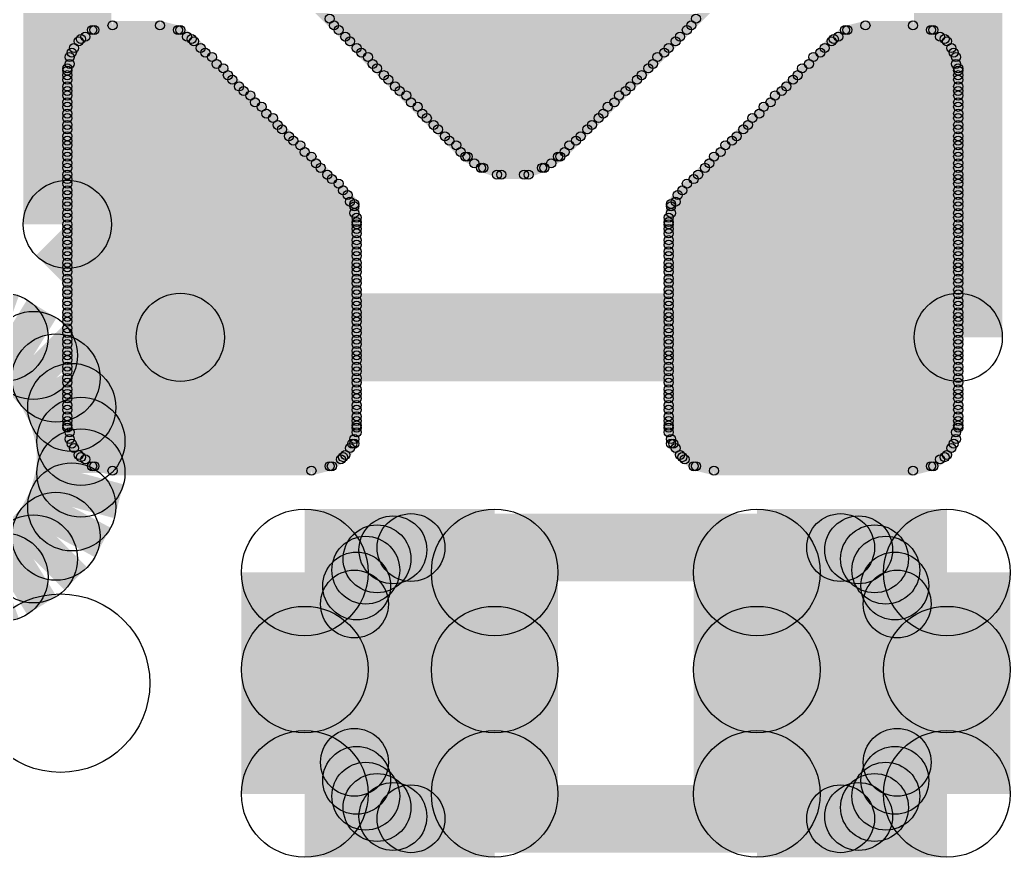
# Model space of a CAD drawing. Extents: x 0 to 126, y 0 to 22.
# Drawn here: x 15.067 to 16.18, y 14.295 to 15.236 of the extents above; entities that cross this region are included whole.
import ezdxf

# ---------------------------------------------------------------- set-up
doc = ezdxf.new("R2010")
doc.units = 0
doc.layers.get('0').update_dxf_attribs({"linetype": 'CONTINUOUS'})
for name, color, linetype in [('SEEEDSTUDIOXIAONRF52840V1_1_GTO', 10, 'CONTINUOUS'), ('SEEEDSTUDIOXIAONRF52840V1_1_GTS', 9, 'CONTINUOUS'), ('SEEEDSTUDIOXIAONRF52840V1_1_TXT', 12, 'CONTINUOUS')]:
    doc.layers.add(name, color=color, linetype=linetype)

# ---------------------------------------------------------------- blocks, each defined once
blk = doc.blocks.new('ROUND_35')
blk.add_circle((0, 0), 0.0381)
blk = doc.blocks.new('ROUND_62')
blk.add_circle((0, 0), 0.0495)
blk = doc.blocks.new('ROUND_68')
blk.add_circle((0, 0), 0.0711)
blk = doc.blocks.new('ROUND_43')
blk.add_circle((0, 0), 0.00508)
blk = doc.blocks.new('ROUND_85')
blk.add_circle((0, 0), 0.1003)

msp = doc.modelspace()

# ---------------------------------------------------------------- linework, layer by layer
at = {"layer": 'SEEEDSTUDIOXIAONRF52840V1_1_GTO'}
for points, const_width in [([(15.12062, 15.00632), (15.12062, 15.88008)], 0.09906), ([(16.12138, 15.88008), (16.12138, 14.87932)], 0.09906), ([(15.24762, 14.87932), (15.12062, 15.00632)], 0.09906), ([(15.01394, 14.89202), (15.0495, 14.87932)], 0.09906), ([(15.0495, 14.87932), (15.08252, 14.859)], 0.09906), ([(16.12138, 14.87932), (15.24762, 14.87932)], 0.09906), ([(15.08252, 14.859), (15.10792, 14.8336)], 0.09906), ([(15.10792, 14.8336), (15.1257, 14.80058)], 0.09906), ([(15.1257, 14.80058), (15.13586, 14.76248)], 0.09906), ([(15.13586, 14.76248), (15.13586, 14.72692)], 0.09906), ([(15.13586, 14.72692), (15.1257, 14.68882)], 0.09906), ([(15.1257, 14.68882), (15.10792, 14.6558)], 0.09906), ([(15.10792, 14.6558), (15.08252, 14.6304)], 0.09906), ([(15.08252, 14.6304), (15.0495, 14.61008)], 0.09906), ([(15.4686, 14.6304), (15.48638, 14.64056)], 0.0762), ([(15.48638, 14.64056), (15.5067, 14.6431)], 0.0762), ([(15.5067, 14.6431), (15.9893, 14.6431)], 0.0762), ([(15.9893, 14.6431), (16.00962, 14.64056)], 0.0762), ([(16.00962, 14.64056), (16.0274, 14.6304)], 0.0762), ([(15.4559, 14.6177), (15.4686, 14.6304)], 0.0762), ([(16.0274, 14.6304), (16.0401, 14.6177)], 0.0762), ([(15.0495, 14.61008), (15.01394, 14.59738)], 0.09906), ([(15.44574, 14.59992), (15.4559, 14.6177)], 0.0762), ([(16.0401, 14.6177), (16.05026, 14.59992)], 0.0762), ([(15.4432, 14.5796), (15.44574, 14.59992)], 0.0762), ([(16.05026, 14.59992), (16.0528, 14.5796)], 0.0762), ([(15.4432, 14.4018), (15.4432, 14.5796)], 0.0762), ([(16.0528, 14.5796), (16.0528, 14.4018)], 0.0762), ([(15.44574, 14.38148), (15.4432, 14.4018)], 0.0762), ([(16.0528, 14.4018), (16.05026, 14.38148)], 0.0762), ([(15.4559, 14.3637), (15.44574, 14.38148)], 0.0762), ([(16.05026, 14.38148), (16.0401, 14.3637)], 0.0762), ([(15.4686, 14.351), (15.4559, 14.3637)], 0.0762), ([(16.0401, 14.3637), (16.0274, 14.351)], 0.0762), ([(15.48638, 14.34084), (15.4686, 14.351)], 0.0762), ([(16.0274, 14.351), (16.00962, 14.34084)], 0.0762), ([(15.5067, 14.3383), (15.48638, 14.34084)], 0.0762), ([(15.9893, 14.3383), (15.5067, 14.3383)], 0.0762), ([(16.00962, 14.34084), (15.9893, 14.3383)], 0.0762)]:
    msp.add_lwpolyline(points, dxfattribs=dict(at, const_width=const_width))
at = {"layer": 'SEEEDSTUDIOXIAONRF52840V1_1_GTS'}
for points, const_width in [([(15.56766, 15.08252), (15.32382, 15.32636)], 0.01016), ([(15.91818, 15.32636), (15.67434, 15.08252)], 0.01016), ([(15.41526, 15.23746), (15.82674, 15.23746)], 0.01016), ([(15.17142, 15.22984), (15.1511, 15.22476)], 0.01016), ([(15.22476, 15.22984), (15.17142, 15.22984)], 0.01016), ([(15.24508, 15.22476), (15.22476, 15.22984)], 0.01016), ([(15.82166, 15.22984), (15.42034, 15.22984)], 0.01016), ([(15.99692, 15.22476), (16.01724, 15.22984)], 0.01016), ([(16.01724, 15.22984), (16.07058, 15.22984)], 0.01016), ([(16.07058, 15.22984), (16.0909, 15.22476)], 0.01016), ([(15.13586, 15.2146), (15.1257, 15.19936)], 0.01016), ([(15.1511, 15.22476), (15.13586, 15.2146)], 0.01016), ([(15.25524, 15.21714), (15.14094, 15.21714)], 0.01016), ([(15.14856, 15.22476), (15.24762, 15.22476)], 0.01016), ([(15.26032, 15.2146), (15.24508, 15.22476)], 0.01016), ([(15.4305, 15.04442), (15.26032, 15.2146)], 0.01016), ([(15.42542, 15.22476), (15.81658, 15.22476)], 0.01016), ([(15.80896, 15.21714), (15.43304, 15.21714)], 0.01016), ([(15.8115, 15.04442), (15.98168, 15.2146)], 0.01016), ([(15.98168, 15.2146), (15.99692, 15.22476)], 0.01016), ([(15.98676, 15.21714), (16.10106, 15.21714)], 0.01016), ([(16.09344, 15.22476), (15.99438, 15.22476)], 0.01016), ([(16.0909, 15.22476), (16.10614, 15.2146)], 0.01016), ([(16.10614, 15.2146), (16.1163, 15.19936)], 0.01016), ([(15.27048, 15.20444), (15.12824, 15.20444)], 0.01016), ([(15.13332, 15.21206), (15.26286, 15.21206)], 0.01016), ([(15.43812, 15.21206), (15.80388, 15.21206)], 0.01016), ([(15.79626, 15.20444), (15.44574, 15.20444)], 0.01016), ([(15.97152, 15.20444), (16.11376, 15.20444)], 0.01016), ([(16.10868, 15.21206), (15.97914, 15.21206)], 0.01016), ([(15.1257, 15.19936), (15.12062, 15.17904)], 0.01016), ([(15.28318, 15.19428), (15.12316, 15.19428)], 0.01016), ([(15.1257, 15.19936), (15.27556, 15.19936)], 0.01016), ([(15.45082, 15.19936), (15.79118, 15.19936)], 0.01016), ([(15.78356, 15.19428), (15.45844, 15.19428)], 0.01016), ([(15.95882, 15.19428), (16.11884, 15.19428)], 0.01016), ([(16.1163, 15.19936), (15.96644, 15.19936)], 0.01016), ([(16.1163, 15.19936), (16.12138, 15.17904)], 0.01016), ([(15.29588, 15.18158), (15.12062, 15.18158)], 0.01016), ([(15.12316, 15.18666), (15.28826, 15.18666)], 0.01016), ([(15.46352, 15.18666), (15.77848, 15.18666)], 0.01016), ([(15.7734, 15.18158), (15.4686, 15.18158)], 0.01016), ([(15.94612, 15.18158), (16.12138, 15.18158)], 0.01016), ([(16.11884, 15.18666), (15.95374, 15.18666)], 0.01016), ([(15.12062, 15.17904), (15.12062, 14.78026)], 0.01016), ([(15.12062, 15.17396), (15.30096, 15.17396)], 0.01016), ([(15.47622, 15.17396), (15.76578, 15.17396)], 0.01016), ([(16.12138, 15.17396), (15.94104, 15.17396)], 0.01016), ([(16.12138, 15.17904), (16.12138, 14.78026)], 0.01016), ([(15.30604, 15.16888), (15.12062, 15.16888)], 0.01016), ([(15.12062, 15.16126), (15.31366, 15.16126)], 0.01016), ([(15.7607, 15.16888), (15.4813, 15.16888)], 0.01016), ([(15.48892, 15.16126), (15.75308, 15.16126)], 0.01016), ([(16.12138, 15.16126), (15.92834, 15.16126)], 0.01016), ([(15.93596, 15.16888), (16.12138, 15.16888)], 0.01016), ([(15.31874, 15.15618), (15.12062, 15.15618)], 0.01016), ([(15.12062, 15.1511), (15.32636, 15.1511)], 0.01016), ([(15.748, 15.15618), (15.494, 15.15618)], 0.01016), ([(15.50162, 15.1511), (15.74038, 15.1511)], 0.01016), ([(16.12138, 15.1511), (15.91564, 15.1511)], 0.01016), ([(15.92326, 15.15618), (16.12138, 15.15618)], 0.01016), ([(15.33144, 15.14348), (15.12062, 15.14348)], 0.01016), ([(15.12062, 15.1384), (15.33906, 15.1384)], 0.01016), ([(15.7353, 15.14348), (15.5067, 15.14348)], 0.01016), ([(15.51432, 15.1384), (15.72768, 15.1384)], 0.01016), ([(16.12138, 15.1384), (15.90294, 15.1384)], 0.01016), ([(15.91056, 15.14348), (16.12138, 15.14348)], 0.01016), ([(15.34414, 15.13078), (15.12062, 15.13078)], 0.01016), ([(15.12062, 15.1257), (15.35176, 15.1257)], 0.01016), ([(15.7226, 15.13078), (15.5194, 15.13078)], 0.01016), ([(15.52448, 15.1257), (15.71752, 15.1257)], 0.01016), ([(16.12138, 15.1257), (15.89024, 15.1257)], 0.01016), ([(15.89786, 15.13078), (16.12138, 15.13078)], 0.01016), ([(15.35684, 15.11808), (15.12062, 15.11808)], 0.01016), ([(15.7099, 15.11808), (15.5321, 15.11808)], 0.01016), ([(15.88516, 15.11808), (16.12138, 15.11808)], 0.01016), ([(15.12062, 15.113), (15.36192, 15.113)], 0.01016), ([(15.36954, 15.10538), (15.12062, 15.10538)], 0.01016), ([(15.53718, 15.113), (15.70482, 15.113)], 0.01016), ([(15.6972, 15.10538), (15.5448, 15.10538)], 0.01016), ([(15.87246, 15.10538), (16.12138, 15.10538)], 0.01016), ([(16.12138, 15.113), (15.88008, 15.113)], 0.01016), ([(15.12062, 15.1003), (15.37462, 15.1003)], 0.01016), ([(15.38224, 15.09522), (15.12062, 15.09522)], 0.01016), ([(15.54988, 15.1003), (15.69212, 15.1003)], 0.01016), ([(15.6845, 15.09522), (15.5575, 15.09522)], 0.01016), ([(15.85976, 15.09522), (16.12138, 15.09522)], 0.01016), ([(16.12138, 15.1003), (15.86738, 15.1003)], 0.01016), ([(15.12062, 15.0876), (15.38732, 15.0876)], 0.01016), ([(15.39494, 15.08252), (15.12062, 15.08252)], 0.01016), ([(15.56258, 15.0876), (15.67942, 15.0876)], 0.01016), ([(15.58798, 15.06982), (15.56766, 15.08252)], 0.01016), ([(15.6718, 15.08252), (15.5702, 15.08252)], 0.01016), ([(15.67434, 15.08252), (15.65402, 15.06982)], 0.01016), ([(15.84706, 15.08252), (16.12138, 15.08252)], 0.01016), ([(16.12138, 15.0876), (15.85468, 15.0876)], 0.01016), ([(15.12062, 15.0749), (15.40002, 15.0749)], 0.01016), ([(15.4051, 15.06982), (15.12062, 15.06982)], 0.01016), ([(15.57782, 15.0749), (15.66418, 15.0749)], 0.01016), ([(15.65656, 15.06982), (15.58544, 15.06982)], 0.01016), ([(15.6083, 15.0622), (15.58798, 15.06982)], 0.01016), ([(15.65402, 15.06982), (15.6337, 15.0622)], 0.01016), ([(15.8369, 15.06982), (16.12138, 15.06982)], 0.01016), ([(16.12138, 15.0749), (15.84198, 15.0749)], 0.01016), ([(15.12062, 15.0622), (15.41272, 15.0622)], 0.01016), ([(15.60322, 15.0622), (15.63878, 15.0622)], 0.01016), ([(15.6337, 15.0622), (15.6083, 15.0622)], 0.01016), ([(16.12138, 15.0622), (15.82928, 15.0622)], 0.01016), ([(15.4178, 15.05712), (15.12062, 15.05712)], 0.01016), ([(15.12062, 15.05204), (15.42542, 15.05204)], 0.01016), ([(16.12138, 15.05204), (15.81658, 15.05204)], 0.01016), ([(15.8242, 15.05712), (16.12138, 15.05712)], 0.01016), ([(15.4305, 15.04442), (15.12062, 15.04442)], 0.01016), ([(15.12062, 15.03934), (15.43558, 15.03934)], 0.01016), ([(15.4432, 15.02918), (15.4305, 15.04442)], 0.01016), ([(15.7988, 15.02918), (15.8115, 15.04442)], 0.01016), ([(16.12138, 15.03934), (15.80642, 15.03934)], 0.01016), ([(15.8115, 15.04442), (16.12138, 15.04442)], 0.01016), ([(15.43812, 15.03172), (15.12062, 15.03172)], 0.01016), ([(15.12062, 15.02664), (15.4432, 15.02664)], 0.01016), ([(15.44574, 15.00886), (15.4432, 15.02918)], 0.01016), ([(15.79626, 15.00886), (15.7988, 15.02918)], 0.01016), ([(15.7988, 15.02664), (16.12138, 15.02664)], 0.01016), ([(16.12138, 15.03172), (15.80388, 15.03172)], 0.01016), ([(15.4432, 15.01902), (15.12062, 15.01902)], 0.01016), ([(15.12062, 15.01394), (15.44574, 15.01394)], 0.01016), ([(16.12138, 15.01394), (15.79626, 15.01394)], 0.01016), ([(15.7988, 15.01902), (16.12138, 15.01902)], 0.01016), ([(15.44574, 15.00632), (15.12062, 15.00632)], 0.01016), ([(15.44574, 14.78026), (15.44574, 15.00886)], 0.01016), ([(15.79626, 14.78026), (15.79626, 15.00886)], 0.01016), ([(15.79626, 15.00632), (16.12138, 15.00632)], 0.01016), ([(15.12062, 15.00124), (15.44574, 15.00124)], 0.01016), ([(15.44574, 14.99616), (15.12062, 14.99616)], 0.01016), ([(16.12138, 15.00124), (15.79626, 15.00124)], 0.01016), ([(15.79626, 14.99616), (16.12138, 14.99616)], 0.01016), ([(15.12062, 14.98854), (15.44574, 14.98854)], 0.01016), ([(15.44574, 14.98346), (15.12062, 14.98346)], 0.01016), ([(16.12138, 14.98854), (15.79626, 14.98854)], 0.01016), ([(15.79626, 14.98346), (16.12138, 14.98346)], 0.01016), ([(15.12062, 14.97584), (15.44574, 14.97584)], 0.01016), ([(15.44574, 14.97076), (15.12062, 14.97076)], 0.01016), ([(16.12138, 14.97584), (15.79626, 14.97584)], 0.01016), ([(15.79626, 14.97076), (16.12138, 14.97076)], 0.01016), ([(15.12062, 14.96314), (15.44574, 14.96314)], 0.01016), ([(16.12138, 14.96314), (15.79626, 14.96314)], 0.01016), ([(15.44574, 14.95806), (15.12062, 14.95806)], 0.01016), ([(15.12062, 14.95298), (15.44574, 14.95298)], 0.01016), ([(15.79626, 14.95806), (16.12138, 14.95806)], 0.01016), ([(16.12138, 14.95298), (15.79626, 14.95298)], 0.01016), ([(15.44574, 14.94536), (15.12062, 14.94536)], 0.01016), ([(15.12062, 14.94028), (15.44574, 14.94028)], 0.01016), ([(15.79626, 14.94536), (16.12138, 14.94536)], 0.01016), ([(16.12138, 14.94028), (15.79626, 14.94028)], 0.01016), ([(15.44574, 14.93266), (15.12062, 14.93266)], 0.01016), ([(15.12062, 14.92758), (15.44574, 14.92758)], 0.01016), ([(15.79626, 14.93266), (16.12138, 14.93266)], 0.01016), ([(16.12138, 14.92758), (15.79626, 14.92758)], 0.01016), ([(15.44574, 14.91996), (15.12062, 14.91996)], 0.01016), ([(15.12062, 14.91488), (15.44574, 14.91488)], 0.01016), ([(15.79626, 14.91996), (16.12138, 14.91996)], 0.01016), ([(16.12138, 14.91488), (15.79626, 14.91488)], 0.01016), ([(15.44574, 14.90726), (15.12062, 14.90726)], 0.01016), ([(15.79626, 14.90726), (16.12138, 14.90726)], 0.01016), ([(15.12062, 14.90218), (15.44574, 14.90218)], 0.01016), ([(15.44574, 14.8971), (15.12062, 14.8971)], 0.01016), ([(16.12138, 14.90218), (15.79626, 14.90218)], 0.01016), ([(15.79626, 14.8971), (16.12138, 14.8971)], 0.01016), ([(15.12062, 14.88948), (15.44574, 14.88948)], 0.01016), ([(15.44574, 14.8844), (15.12062, 14.8844)], 0.01016), ([(16.12138, 14.88948), (15.79626, 14.88948)], 0.01016), ([(15.79626, 14.8844), (16.12138, 14.8844)], 0.01016), ([(15.12062, 14.87678), (15.44574, 14.87678)], 0.01016), ([(15.44574, 14.8717), (15.12062, 14.8717)], 0.01016), ([(16.12138, 14.87678), (15.79626, 14.87678)], 0.01016), ([(15.79626, 14.8717), (16.12138, 14.8717)], 0.01016), ([(15.12062, 14.86408), (15.44574, 14.86408)], 0.01016), ([(15.44574, 14.859), (15.12062, 14.859)], 0.01016), ([(16.12138, 14.86408), (15.79626, 14.86408)], 0.01016), ([(15.79626, 14.859), (16.12138, 14.859)], 0.01016), ([(15.12062, 14.85392), (15.44574, 14.85392)], 0.01016), ([(16.12138, 14.85392), (15.79626, 14.85392)], 0.01016), ([(15.44574, 14.8463), (15.12062, 14.8463)], 0.01016), ([(15.12062, 14.84122), (15.44574, 14.84122)], 0.01016), ([(15.79626, 14.8463), (16.12138, 14.8463)], 0.01016), ([(16.12138, 14.84122), (15.79626, 14.84122)], 0.01016), ([(15.44574, 14.8336), (15.12062, 14.8336)], 0.01016), ([(15.12062, 14.82852), (15.44574, 14.82852)], 0.01016), ([(15.79626, 14.8336), (16.12138, 14.8336)], 0.01016), ([(16.12138, 14.82852), (15.79626, 14.82852)], 0.01016), ([(15.44574, 14.8209), (15.12062, 14.8209)], 0.01016), ([(15.12062, 14.81582), (15.44574, 14.81582)], 0.01016), ([(15.79626, 14.8209), (16.12138, 14.8209)], 0.01016), ([(16.12138, 14.81582), (15.79626, 14.81582)], 0.01016), ([(15.44574, 14.81074), (15.12062, 14.81074)], 0.01016), ([(15.12062, 14.80312), (15.44574, 14.80312)], 0.01016), ([(15.79626, 14.81074), (16.12138, 14.81074)], 0.01016), ([(16.12138, 14.80312), (15.79626, 14.80312)], 0.01016), ([(15.44574, 14.79804), (15.12062, 14.79804)], 0.01016), ([(15.79626, 14.79804), (16.12138, 14.79804)], 0.01016), ([(15.12062, 14.79042), (15.44574, 14.79042)], 0.01016), ([(15.44574, 14.78534), (15.12062, 14.78534)], 0.01016), ([(16.12138, 14.79042), (15.79626, 14.79042)], 0.01016), ([(15.79626, 14.78534), (16.12138, 14.78534)], 0.01016), ([(15.12062, 14.78026), (15.1257, 14.75994)], 0.01016), ([(15.12062, 14.77772), (15.44574, 14.77772)], 0.01016), ([(15.44574, 14.77264), (15.12316, 14.77264)], 0.01016), ([(15.4432, 14.75994), (15.44574, 14.78026)], 0.01016), ([(15.7988, 14.75994), (15.79626, 14.78026)], 0.01016), ([(16.12138, 14.77772), (15.79626, 14.77772)], 0.01016), ([(15.79626, 14.77264), (16.11884, 14.77264)], 0.01016), ([(16.12138, 14.78026), (16.1163, 14.75994)], 0.01016), ([(15.12316, 14.76502), (15.4432, 14.76502)], 0.01016), ([(15.1257, 14.75994), (15.44066, 14.75994)], 0.01016), ([(15.13586, 14.7447), (15.1257, 14.75994)], 0.01016), ([(15.4432, 14.75994), (15.4305, 14.7447)], 0.01016), ([(16.11884, 14.76502), (15.7988, 14.76502)], 0.01016), ([(15.7988, 14.75994), (15.8115, 14.7447)], 0.01016), ([(16.1163, 14.75994), (15.80134, 14.75994)], 0.01016), ([(16.10614, 14.7447), (16.1163, 14.75994)], 0.01016), ([(15.12824, 14.75486), (15.43812, 14.75486)], 0.01016), ([(15.43304, 14.74724), (15.13332, 14.74724)], 0.01016), ([(16.11376, 14.75486), (15.80388, 14.75486)], 0.01016), ([(15.80896, 14.74724), (16.10868, 14.74724)], 0.01016), ([(15.1511, 14.73454), (15.13586, 14.7447)], 0.01016), ([(15.14094, 14.74216), (15.42796, 14.74216)], 0.01016), ([(15.4305, 14.7447), (15.41526, 14.73454)], 0.01016), ([(15.8115, 14.7447), (15.82674, 14.73454)], 0.01016), ([(16.10106, 14.74216), (15.81404, 14.74216)], 0.01016), ([(16.0909, 14.73454), (16.10614, 14.7447)], 0.01016), ([(15.4178, 14.73454), (15.14856, 14.73454)], 0.01016), ([(15.17142, 14.72946), (15.1511, 14.73454)], 0.01016), ([(15.39494, 14.72946), (15.17142, 14.72946)], 0.01016), ([(15.41526, 14.73454), (15.39494, 14.72946)], 0.01016), ([(15.8242, 14.73454), (16.09344, 14.73454)], 0.01016), ([(15.82674, 14.73454), (15.84706, 14.72946)], 0.01016), ([(15.84706, 14.72946), (16.07058, 14.72946)], 0.01016), ([(16.07058, 14.72946), (16.0909, 14.73454)], 0.01016), ([(15.38732, 14.61516), (15.60068, 14.61516)], 0.14224), ([(15.38732, 14.36624), (15.38732, 14.61516)], 0.14224), ([(15.60068, 14.61516), (15.60068, 14.36624)], 0.14224), ([(15.89532, 14.61516), (16.10868, 14.61516)], 0.14224), ([(15.89532, 14.36624), (15.89532, 14.61516)], 0.14224), ([(16.10868, 14.61516), (16.10868, 14.36624)], 0.14224), ([(15.38732, 14.50594), (15.60068, 14.50594)], 0.14224), ([(15.89532, 14.50594), (16.10868, 14.50594)], 0.14224), ([(15.60068, 14.36624), (15.38732, 14.36624)], 0.14224), ([(16.10868, 14.36624), (15.89532, 14.36624)], 0.14224)]:
    msp.add_lwpolyline(points, dxfattribs=dict(at, const_width=const_width))

# ---------------------------------------------------------------- block references
at = {"layer": 'SEEEDSTUDIOXIAONRF52840V1_1_GTO'}
for name, p in [('ROUND_62', (15.12062, 15.00632)), ('ROUND_62', (15.12062, 15.00632)), ('ROUND_62', (15.0495, 14.87932)), ('ROUND_62', (15.24762, 14.87932)), ('ROUND_62', (16.12138, 14.87932)), ('ROUND_62', (15.08252, 14.859)), ('ROUND_62', (15.10792, 14.8336)), ('ROUND_62', (15.1257, 14.80058)), ('ROUND_62', (15.13586, 14.76248)), ('ROUND_62', (15.13586, 14.72692)), ('ROUND_62', (15.1257, 14.68882)), ('ROUND_62', (15.10792, 14.6558)), ('ROUND_62', (15.08252, 14.6304)), ('ROUND_35', (15.48638, 14.64056)), ('ROUND_35', (15.5067, 14.6431)), ('ROUND_35', (15.5067, 14.6431)), ('ROUND_35', (15.9893, 14.6431)), ('ROUND_35', (16.00962, 14.64056)), ('ROUND_35', (15.4686, 14.6304)), ('ROUND_35', (16.0274, 14.6304)), ('ROUND_62', (15.0495, 14.61008)), ('ROUND_35', (15.4559, 14.6177)), ('ROUND_35', (16.0401, 14.6177)), ('ROUND_35', (15.44574, 14.59992)), ('ROUND_35', (16.05026, 14.59992)), ('ROUND_35', (15.4432, 14.5796)), ('ROUND_35', (16.0528, 14.5796)), ('ROUND_35', (15.4432, 14.4018)), ('ROUND_35', (16.0528, 14.4018)), ('ROUND_35', (15.44574, 14.38148)), ('ROUND_35', (16.05026, 14.38148)), ('ROUND_35', (15.4559, 14.3637)), ('ROUND_35', (16.0401, 14.3637)), ('ROUND_35', (15.4686, 14.351)), ('ROUND_35', (16.0274, 14.351)), ('ROUND_35', (15.48638, 14.34084)), ('ROUND_35', (15.5067, 14.3383)), ('ROUND_35', (15.9893, 14.3383)), ('ROUND_35', (16.00962, 14.34084))]:
    msp.add_blockref(name, p, dxfattribs=at)
at = {"layer": 'SEEEDSTUDIOXIAONRF52840V1_1_GTS'}
for name, p in [('ROUND_43', (15.41526, 15.23746)), ('ROUND_43', (15.82674, 15.23746)), ('ROUND_43', (15.17142, 15.22984)), ('ROUND_43', (15.17142, 15.22984)), ('ROUND_43', (15.22476, 15.22984)), ('ROUND_43', (15.42034, 15.22984)), ('ROUND_43', (15.82166, 15.22984)), ('ROUND_43', (16.01724, 15.22984)), ('ROUND_43', (16.07058, 15.22984)), ('ROUND_43', (15.13586, 15.2146)), ('ROUND_43', (15.14094, 15.21714)), ('ROUND_43', (15.14856, 15.22476)), ('ROUND_43', (15.1511, 15.22476)), ('ROUND_43', (15.24508, 15.22476)), ('ROUND_43', (15.24762, 15.22476)), ('ROUND_43', (15.25524, 15.21714)), ('ROUND_43', (15.26032, 15.2146)), ('ROUND_43', (15.42542, 15.22476)), ('ROUND_43', (15.43304, 15.21714)), ('ROUND_43', (15.80896, 15.21714)), ('ROUND_43', (15.81658, 15.22476)), ('ROUND_43', (15.98168, 15.2146)), ('ROUND_43', (15.98676, 15.21714)), ('ROUND_43', (15.99438, 15.22476)), ('ROUND_43', (15.99692, 15.22476)), ('ROUND_43', (16.0909, 15.22476)), ('ROUND_43', (16.09344, 15.22476)), ('ROUND_43', (16.10106, 15.21714)), ('ROUND_43', (16.10614, 15.2146)), ('ROUND_43', (15.12824, 15.20444)), ('ROUND_43', (15.13332, 15.21206)), ('ROUND_43', (15.26286, 15.21206)), ('ROUND_43', (15.27048, 15.20444)), ('ROUND_43', (15.43812, 15.21206)), ('ROUND_43', (15.44574, 15.20444)), ('ROUND_43', (15.79626, 15.20444)), ('ROUND_43', (15.80388, 15.21206)), ('ROUND_43', (15.97152, 15.20444)), ('ROUND_43', (15.97914, 15.21206)), ('ROUND_43', (16.10868, 15.21206)), ('ROUND_43', (16.11376, 15.20444)), ('ROUND_43', (15.12316, 15.19428)), ('ROUND_43', (15.1257, 15.19936)), ('ROUND_43', (15.1257, 15.19936)), ('ROUND_43', (15.27556, 15.19936)), ('ROUND_43', (15.28318, 15.19428)), ('ROUND_43', (15.45082, 15.19936)), ('ROUND_43', (15.45844, 15.19428)), ('ROUND_43', (15.78356, 15.19428)), ('ROUND_43', (15.79118, 15.19936)), ('ROUND_43', (15.95882, 15.19428)), ('ROUND_43', (15.96644, 15.19936)), ('ROUND_43', (16.1163, 15.19936)), ('ROUND_43', (16.1163, 15.19936)), ('ROUND_43', (16.11884, 15.19428)), ('ROUND_43', (15.12062, 15.18158)), ('ROUND_43', (15.12316, 15.18666)), ('ROUND_43', (15.28826, 15.18666)), ('ROUND_43', (15.29588, 15.18158)), ('ROUND_43', (15.46352, 15.18666)), ('ROUND_43', (15.4686, 15.18158)), ('ROUND_43', (15.7734, 15.18158)), ('ROUND_43', (15.77848, 15.18666)), ('ROUND_43', (15.94612, 15.18158)), ('ROUND_43', (15.95374, 15.18666)), ('ROUND_43', (16.11884, 15.18666)), ('ROUND_43', (16.12138, 15.18158)), ('ROUND_43', (15.12062, 15.17904)), ('ROUND_43', (15.12062, 15.17396)), ('ROUND_43', (15.30096, 15.17396)), ('ROUND_43', (15.47622, 15.17396)), ('ROUND_43', (15.76578, 15.17396)), ('ROUND_43', (15.94104, 15.17396)), ('ROUND_43', (16.12138, 15.17904)), ('ROUND_43', (16.12138, 15.17396)), ('ROUND_43', (15.12062, 15.16888)), ('ROUND_43', (15.12062, 15.16126)), ('ROUND_43', (15.30604, 15.16888)), ('ROUND_43', (15.31366, 15.16126)), ('ROUND_43', (15.4813, 15.16888)), ('ROUND_43', (15.48892, 15.16126)), ('ROUND_43', (15.75308, 15.16126)), ('ROUND_43', (15.7607, 15.16888)), ('ROUND_43', (15.92834, 15.16126)), ('ROUND_43', (15.93596, 15.16888)), ('ROUND_43', (16.12138, 15.16888)), ('ROUND_43', (16.12138, 15.16126)), ('ROUND_43', (15.12062, 15.15618)), ('ROUND_43', (15.12062, 15.1511)), ('ROUND_43', (15.31874, 15.15618)), ('ROUND_43', (15.32636, 15.1511)), ('ROUND_43', (15.494, 15.15618)), ('ROUND_43', (15.50162, 15.1511)), ('ROUND_43', (15.74038, 15.1511)), ('ROUND_43', (15.748, 15.15618)), ('ROUND_43', (15.91564, 15.1511)), ('ROUND_43', (15.92326, 15.15618)), ('ROUND_43', (16.12138, 15.15618)), ('ROUND_43', (16.12138, 15.1511)), ('ROUND_43', (15.12062, 15.14348)), ('ROUND_43', (15.12062, 15.1384)), ('ROUND_43', (15.33144, 15.14348)), ('ROUND_43', (15.33906, 15.1384)), ('ROUND_43', (15.5067, 15.14348)), ('ROUND_43', (15.51432, 15.1384)), ('ROUND_43', (15.72768, 15.1384)), ('ROUND_43', (15.7353, 15.14348)), ('ROUND_43', (15.90294, 15.1384)), ('ROUND_43', (15.91056, 15.14348)), ('ROUND_43', (16.12138, 15.14348)), ('ROUND_43', (16.12138, 15.1384)), ('ROUND_43', (15.12062, 15.13078)), ('ROUND_43', (15.12062, 15.1257)), ('ROUND_43', (15.34414, 15.13078)), ('ROUND_43', (15.35176, 15.1257)), ('ROUND_43', (15.5194, 15.13078)), ('ROUND_43', (15.52448, 15.1257)), ('ROUND_43', (15.71752, 15.1257)), ('ROUND_43', (15.7226, 15.13078)), ('ROUND_43', (15.89024, 15.1257)), ('ROUND_43', (15.89786, 15.13078)), ('ROUND_43', (16.12138, 15.13078)), ('ROUND_43', (16.12138, 15.1257)), ('ROUND_43', (15.12062, 15.11808)), ('ROUND_43', (15.35684, 15.11808)), ('ROUND_43', (15.5321, 15.11808)), ('ROUND_43', (15.7099, 15.11808)), ('ROUND_43', (15.88516, 15.11808)), ('ROUND_43', (16.12138, 15.11808)), ('ROUND_43', (15.12062, 15.113)), ('ROUND_43', (15.12062, 15.10538)), ('ROUND_43', (15.36192, 15.113)), ('ROUND_43', (15.36954, 15.10538)), ('ROUND_43', (15.53718, 15.113)), ('ROUND_43', (15.5448, 15.10538)), ('ROUND_43', (15.6972, 15.10538)), ('ROUND_43', (15.70482, 15.113)), ('ROUND_43', (15.87246, 15.10538)), ('ROUND_43', (15.88008, 15.113)), ('ROUND_43', (16.12138, 15.113)), ('ROUND_43', (16.12138, 15.10538)), ('ROUND_43', (15.12062, 15.1003)), ('ROUND_43', (15.12062, 15.09522)), ('ROUND_43', (15.37462, 15.1003)), ('ROUND_43', (15.38224, 15.09522)), ('ROUND_43', (15.54988, 15.1003)), ('ROUND_43', (15.5575, 15.09522)), ('ROUND_43', (15.6845, 15.09522)), ('ROUND_43', (15.69212, 15.1003)), ('ROUND_43', (15.85976, 15.09522)), ('ROUND_43', (15.86738, 15.1003)), ('ROUND_43', (16.12138, 15.1003)), ('ROUND_43', (16.12138, 15.09522)), ('ROUND_43', (15.12062, 15.0876)), ('ROUND_43', (15.12062, 15.08252)), ('ROUND_43', (15.38732, 15.0876)), ('ROUND_43', (15.39494, 15.08252)), ('ROUND_43', (15.56258, 15.0876)), ('ROUND_43', (15.56766, 15.08252)), ('ROUND_43', (15.5702, 15.08252)), ('ROUND_43', (15.6718, 15.08252)), ('ROUND_43', (15.67434, 15.08252)), ('ROUND_43', (15.67942, 15.0876)), ('ROUND_43', (15.84706, 15.08252)), ('ROUND_43', (15.85468, 15.0876)), ('ROUND_43', (16.12138, 15.0876)), ('ROUND_43', (16.12138, 15.08252)), ('ROUND_43', (15.12062, 15.0749)), ('ROUND_43', (15.12062, 15.06982)), ('ROUND_43', (15.40002, 15.0749)), ('ROUND_43', (15.4051, 15.06982)), ('ROUND_43', (15.57782, 15.0749)), ('ROUND_43', (15.58544, 15.06982)), ('ROUND_43', (15.58798, 15.06982)), ('ROUND_43', (15.65402, 15.06982)), ('ROUND_43', (15.65656, 15.06982)), ('ROUND_43', (15.66418, 15.0749)), ('ROUND_43', (15.8369, 15.06982)), ('ROUND_43', (15.84198, 15.0749)), ('ROUND_43', (16.12138, 15.0749)), ('ROUND_43', (16.12138, 15.06982)), ('ROUND_43', (15.12062, 15.0622)), ('ROUND_43', (15.41272, 15.0622)), ('ROUND_43', (15.60322, 15.0622)), ('ROUND_43', (15.6083, 15.0622)), ('ROUND_43', (15.6337, 15.0622)), ('ROUND_43', (15.63878, 15.0622)), ('ROUND_43', (15.82928, 15.0622)), ('ROUND_43', (16.12138, 15.0622)), ('ROUND_43', (15.12062, 15.05712)), ('ROUND_43', (15.12062, 15.05204)), ('ROUND_43', (15.4178, 15.05712)), ('ROUND_43', (15.42542, 15.05204)), ('ROUND_43', (15.81658, 15.05204)), ('ROUND_43', (15.8242, 15.05712)), ('ROUND_43', (16.12138, 15.05712)), ('ROUND_43', (16.12138, 15.05204)), ('ROUND_43', (15.12062, 15.04442)), ('ROUND_43', (15.12062, 15.03934)), ('ROUND_43', (15.4305, 15.04442)), ('ROUND_43', (15.4305, 15.04442)), ('ROUND_43', (15.43558, 15.03934)), ('ROUND_43', (15.80642, 15.03934)), ('ROUND_43', (15.8115, 15.04442)), ('ROUND_43', (15.8115, 15.04442)), ('ROUND_43', (16.12138, 15.04442)), ('ROUND_43', (16.12138, 15.03934)), ('ROUND_43', (15.12062, 15.03172)), ('ROUND_43', (15.12062, 15.02664)), ('ROUND_43', (15.43812, 15.03172)), ('ROUND_43', (15.4432, 15.02918)), ('ROUND_43', (15.4432, 15.02664)), ('ROUND_43', (15.7988, 15.02918)), ('ROUND_43', (15.7988, 15.02918)), ('ROUND_43', (15.7988, 15.02664)), ('ROUND_43', (15.80388, 15.03172)), ('ROUND_43', (16.12138, 15.03172)), ('ROUND_43', (16.12138, 15.02664)), ('ROUND_43', (15.12062, 15.01902)), ('ROUND_43', (15.12062, 15.01394)), ('ROUND_43', (15.4432, 15.01902)), ('ROUND_43', (15.44574, 15.01394)), ('ROUND_43', (15.79626, 15.01394)), ('ROUND_43', (15.7988, 15.01902)), ('ROUND_43', (16.12138, 15.01902)), ('ROUND_43', (16.12138, 15.01394)), ('ROUND_43', (15.12062, 15.00632)), ('ROUND_43', (15.44574, 15.00886)), ('ROUND_43', (15.44574, 15.00632)), ('ROUND_43', (15.79626, 15.00886)), ('ROUND_43', (15.79626, 15.00632)), ('ROUND_43', (16.12138, 15.00632)), ('ROUND_43', (15.12062, 15.00124)), ('ROUND_43', (15.12062, 14.99616)), ('ROUND_43', (15.44574, 15.00124)), ('ROUND_43', (15.44574, 14.99616)), ('ROUND_43', (15.79626, 15.00124)), ('ROUND_43', (15.79626, 14.99616)), ('ROUND_43', (16.12138, 15.00124)), ('ROUND_43', (16.12138, 14.99616)), ('ROUND_43', (15.12062, 14.98854)), ('ROUND_43', (15.12062, 14.98346)), ('ROUND_43', (15.44574, 14.98854)), ('ROUND_43', (15.44574, 14.98346)), ('ROUND_43', (15.79626, 14.98854)), ('ROUND_43', (15.79626, 14.98346)), ('ROUND_43', (16.12138, 14.98854)), ('ROUND_43', (16.12138, 14.98346)), ('ROUND_43', (15.12062, 14.97584)), ('ROUND_43', (15.12062, 14.97076)), ('ROUND_43', (15.44574, 14.97584)), ('ROUND_43', (15.44574, 14.97076)), ('ROUND_43', (15.79626, 14.97584)), ('ROUND_43', (15.79626, 14.97076)), ('ROUND_43', (16.12138, 14.97584)), ('ROUND_43', (16.12138, 14.97076)), ('ROUND_43', (15.12062, 14.96314)), ('ROUND_43', (15.44574, 14.96314)), ('ROUND_43', (15.79626, 14.96314)), ('ROUND_43', (16.12138, 14.96314)), ('ROUND_43', (15.12062, 14.95806)), ('ROUND_43', (15.12062, 14.95298)), ('ROUND_43', (15.44574, 14.95806)), ('ROUND_43', (15.44574, 14.95298)), ('ROUND_43', (15.79626, 14.95806)), ('ROUND_43', (15.79626, 14.95298)), ('ROUND_43', (16.12138, 14.95806)), ('ROUND_43', (16.12138, 14.95298)), ('ROUND_43', (15.12062, 14.94536)), ('ROUND_43', (15.12062, 14.94028)), ('ROUND_43', (15.44574, 14.94536)), ('ROUND_43', (15.44574, 14.94028)), ('ROUND_43', (15.79626, 14.94536)), ('ROUND_43', (15.79626, 14.94028)), ('ROUND_43', (16.12138, 14.94536)), ('ROUND_43', (16.12138, 14.94028)), ('ROUND_43', (15.12062, 14.93266)), ('ROUND_43', (15.12062, 14.92758)), ('ROUND_43', (15.44574, 14.93266)), ('ROUND_43', (15.44574, 14.92758)), ('ROUND_43', (15.79626, 14.93266)), ('ROUND_43', (15.79626, 14.92758)), ('ROUND_43', (16.12138, 14.93266)), ('ROUND_43', (16.12138, 14.92758)), ('ROUND_43', (15.12062, 14.91996)), ('ROUND_43', (15.12062, 14.91488)), ('ROUND_43', (15.44574, 14.91996)), ('ROUND_43', (15.44574, 14.91488)), ('ROUND_43', (15.79626, 14.91996)), ('ROUND_43', (15.79626, 14.91488)), ('ROUND_43', (16.12138, 14.91996)), ('ROUND_43', (16.12138, 14.91488)), ('ROUND_43', (15.12062, 14.90726)), ('ROUND_43', (15.44574, 14.90726)), ('ROUND_43', (15.79626, 14.90726)), ('ROUND_43', (16.12138, 14.90726)), ('ROUND_43', (15.12062, 14.90218)), ('ROUND_43', (15.12062, 14.8971)), ('ROUND_43', (15.44574, 14.90218)), ('ROUND_43', (15.44574, 14.8971)), ('ROUND_43', (15.79626, 14.90218)), ('ROUND_43', (15.79626, 14.8971)), ('ROUND_43', (16.12138, 14.90218)), ('ROUND_43', (16.12138, 14.8971)), ('ROUND_43', (15.12062, 14.88948)), ('ROUND_43', (15.12062, 14.8844)), ('ROUND_43', (15.44574, 14.88948)), ('ROUND_43', (15.44574, 14.8844)), ('ROUND_43', (15.79626, 14.88948)), ('ROUND_43', (15.79626, 14.8844)), ('ROUND_43', (16.12138, 14.88948)), ('ROUND_43', (16.12138, 14.8844)), ('ROUND_43', (15.12062, 14.87678)), ('ROUND_43', (15.12062, 14.8717)), ('ROUND_43', (15.44574, 14.87678)), ('ROUND_43', (15.44574, 14.8717)), ('ROUND_43', (15.79626, 14.87678)), ('ROUND_43', (15.79626, 14.8717)), ('ROUND_43', (16.12138, 14.87678)), ('ROUND_43', (16.12138, 14.8717)), ('ROUND_43', (15.12062, 14.86408)), ('ROUND_43', (15.12062, 14.859)), ('ROUND_43', (15.44574, 14.86408)), ('ROUND_43', (15.44574, 14.859)), ('ROUND_43', (15.79626, 14.86408)), ('ROUND_43', (15.79626, 14.859)), ('ROUND_43', (16.12138, 14.86408)), ('ROUND_43', (16.12138, 14.859)), ('ROUND_43', (15.12062, 14.85392)), ('ROUND_43', (15.44574, 14.85392)), ('ROUND_43', (15.79626, 14.85392)), ('ROUND_43', (16.12138, 14.85392)), ('ROUND_43', (15.12062, 14.8463)), ('ROUND_43', (15.12062, 14.84122)), ('ROUND_43', (15.44574, 14.8463)), ('ROUND_43', (15.44574, 14.84122)), ('ROUND_43', (15.79626, 14.8463)), ('ROUND_43', (15.79626, 14.84122)), ('ROUND_43', (16.12138, 14.8463)), ('ROUND_43', (16.12138, 14.84122)), ('ROUND_43', (15.12062, 14.8336)), ('ROUND_43', (15.12062, 14.82852)), ('ROUND_43', (15.44574, 14.8336)), ('ROUND_43', (15.44574, 14.82852)), ('ROUND_43', (15.79626, 14.8336)), ('ROUND_43', (15.79626, 14.82852)), ('ROUND_43', (16.12138, 14.8336)), ('ROUND_43', (16.12138, 14.82852)), ('ROUND_43', (15.12062, 14.8209)), ('ROUND_43', (15.12062, 14.81582)), ('ROUND_43', (15.44574, 14.8209)), ('ROUND_43', (15.44574, 14.81582)), ('ROUND_43', (15.79626, 14.8209)), ('ROUND_43', (15.79626, 14.81582)), ('ROUND_43', (16.12138, 14.8209)), ('ROUND_43', (16.12138, 14.81582)), ('ROUND_43', (15.12062, 14.81074)), ('ROUND_43', (15.12062, 14.80312)), ('ROUND_43', (15.44574, 14.81074)), ('ROUND_43', (15.44574, 14.80312)), ('ROUND_43', (15.79626, 14.81074)), ('ROUND_43', (15.79626, 14.80312)), ('ROUND_43', (16.12138, 14.81074)), ('ROUND_43', (16.12138, 14.80312)), ('ROUND_43', (15.12062, 14.79804)), ('ROUND_43', (15.44574, 14.79804)), ('ROUND_43', (15.79626, 14.79804)), ('ROUND_43', (16.12138, 14.79804)), ('ROUND_43', (15.12062, 14.79042)), ('ROUND_43', (15.12062, 14.78534)), ('ROUND_43', (15.44574, 14.79042)), ('ROUND_43', (15.44574, 14.78534)), ('ROUND_43', (15.79626, 14.79042)), ('ROUND_43', (15.79626, 14.78534)), ('ROUND_43', (16.12138, 14.79042)), ('ROUND_43', (16.12138, 14.78534)), ('ROUND_43', (15.12062, 14.78026)), ('ROUND_43', (15.12062, 14.77772)), ('ROUND_43', (15.12316, 14.77264)), ('ROUND_43', (15.44574, 14.78026)), ('ROUND_43', (15.44574, 14.77772)), ('ROUND_43', (15.44574, 14.77264)), ('ROUND_43', (15.79626, 14.78026)), ('ROUND_43', (15.79626, 14.77772)), ('ROUND_43', (15.79626, 14.77264)), ('ROUND_43', (16.11884, 14.77264)), ('ROUND_43', (16.12138, 14.78026)), ('ROUND_43', (16.12138, 14.77772)), ('ROUND_43', (15.12316, 14.76502)), ('ROUND_43', (15.1257, 14.75994)), ('ROUND_43', (15.1257, 14.75994)), ('ROUND_43', (15.44066, 14.75994)), ('ROUND_43', (15.4432, 14.76502)), ('ROUND_43', (15.4432, 14.75994)), ('ROUND_43', (15.4432, 14.75994)), ('ROUND_43', (15.7988, 14.76502)), ('ROUND_43', (15.7988, 14.75994)), ('ROUND_43', (15.7988, 14.75994)), ('ROUND_43', (15.80134, 14.75994)), ('ROUND_43', (16.1163, 14.75994)), ('ROUND_43', (16.1163, 14.75994)), ('ROUND_43', (16.11884, 14.76502)), ('ROUND_43', (15.12824, 14.75486)), ('ROUND_43', (15.13332, 14.74724)), ('ROUND_43', (15.43304, 14.74724)), ('ROUND_43', (15.43812, 14.75486)), ('ROUND_43', (15.80388, 14.75486)), ('ROUND_43', (15.80896, 14.74724)), ('ROUND_43', (16.10868, 14.74724)), ('ROUND_43', (16.11376, 14.75486)), ('ROUND_43', (15.13586, 14.7447)), ('ROUND_43', (15.14094, 14.74216)), ('ROUND_43', (15.42796, 14.74216)), ('ROUND_43', (15.4305, 14.7447)), ('ROUND_43', (15.8115, 14.7447)), ('ROUND_43', (15.81404, 14.74216)), ('ROUND_43', (16.10106, 14.74216)), ('ROUND_43', (16.10614, 14.7447)), ('ROUND_43', (15.14856, 14.73454)), ('ROUND_43', (15.1511, 14.73454)), ('ROUND_43', (15.17142, 14.72946)), ('ROUND_43', (15.39494, 14.72946)), ('ROUND_43', (15.41526, 14.73454)), ('ROUND_43', (15.4178, 14.73454)), ('ROUND_43', (15.8242, 14.73454)), ('ROUND_43', (15.82674, 14.73454)), ('ROUND_43', (15.84706, 14.72946)), ('ROUND_43', (16.07058, 14.72946)), ('ROUND_43', (16.0909, 14.73454)), ('ROUND_43', (16.09344, 14.73454)), ('ROUND_68', (15.38732, 14.61516)), ('ROUND_68', (15.38732, 14.61516)), ('ROUND_68', (15.60068, 14.61516)), ('ROUND_68', (15.89532, 14.61516)), ('ROUND_68', (15.89532, 14.61516)), ('ROUND_68', (16.10868, 14.61516)), ('ROUND_68', (15.38732, 14.50594)), ('ROUND_68', (15.60068, 14.50594)), ('ROUND_68', (15.89532, 14.50594)), ('ROUND_68', (16.10868, 14.50594)), ('ROUND_68', (15.38732, 14.36624)), ('ROUND_68', (15.60068, 14.36624)), ('ROUND_68', (15.89532, 14.36624)), ('ROUND_68', (16.10868, 14.36624))]:
    msp.add_blockref(name, p, dxfattribs=at)
at = {"layer": 'SEEEDSTUDIOXIAONRF52840V1_1_TXT'}
msp.add_blockref('ROUND_85', (15.113, 14.4907), dxfattribs=at)

doc.saveas('drawing.dxf')
